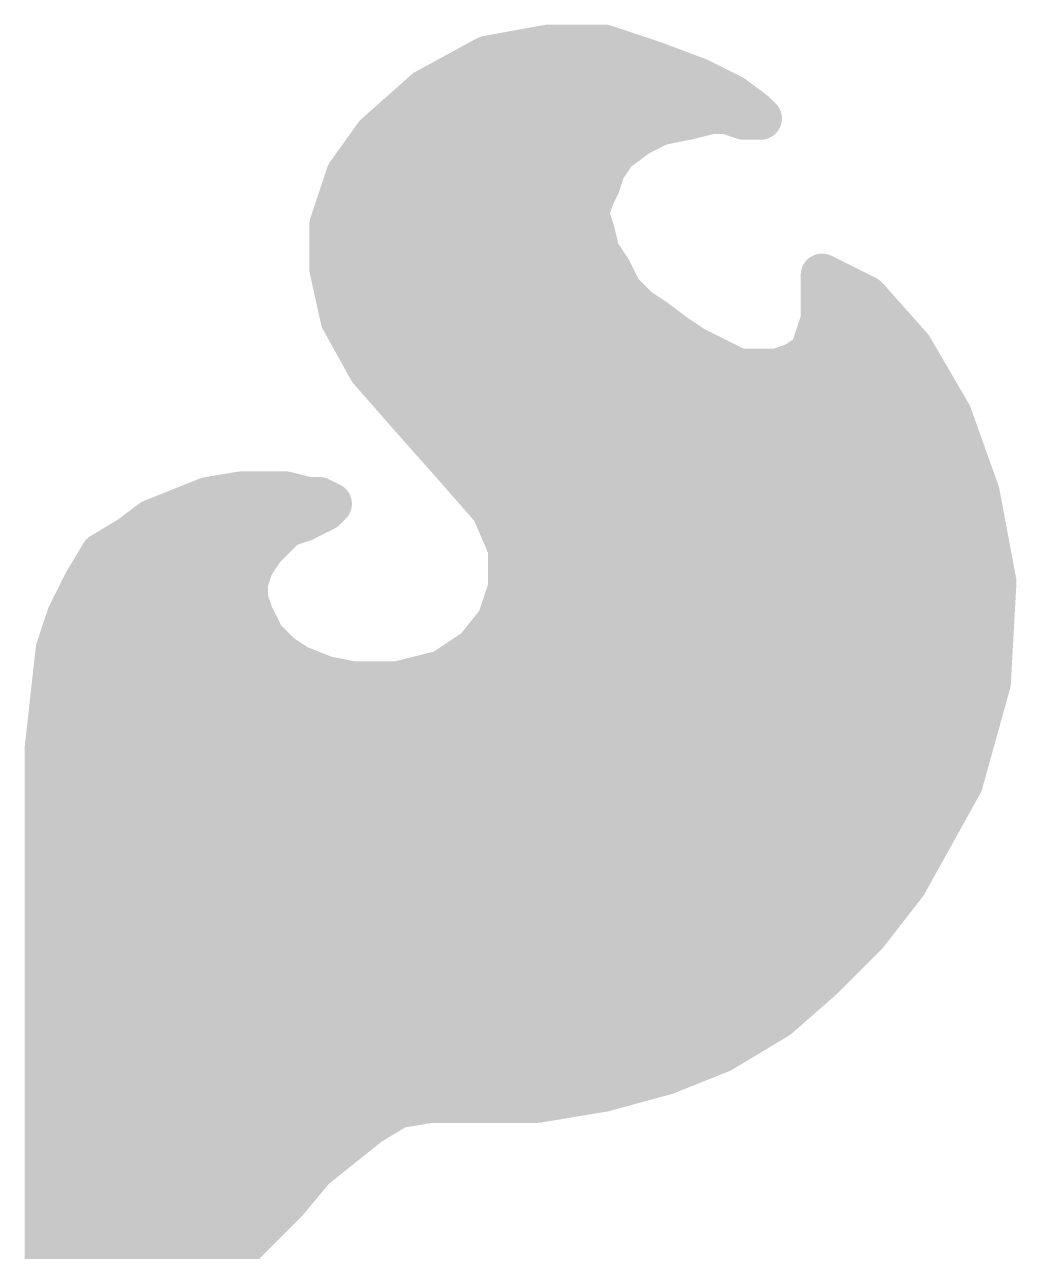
# Model space of a CAD drawing. Extents: x -41 to 66, y -21 to 32.
# Drawn here: x 13.553 to 15.329, y 22.971 to 25.167 of the extents above; entities that cross this region are included whole.
import ezdxf

# ---------------------------------------------------------------- set-up
doc = ezdxf.new("R2010")
doc.units = 0
doc.layers.add('21', color=41, linetype='CONTINUOUS')

msp = doc.modelspace()

# ---------------------------------------------------------------- linework, layer by layer
at = {"layer": '21', "const_width": 0.0762}
for points in [[(14.491, 25.129), (14.381, 25.109)], [(14.591, 25.129), (14.491, 25.129)], [(14.681, 25.099), (14.591, 25.129)], [(14.381, 25.109), (14.271, 25.049)], [(14.761, 25.069), (14.681, 25.099)], [(14.3091, 25.0698), (14.7589, 25.0698)], [(14.821, 25.039), (14.761, 25.069)], [(14.271, 25.049), (14.181, 24.969)], [(14.861, 25.009), (14.821, 25.039)], [(14.741, 24.999), (14.781, 25.009)], [(14.781, 25.009), (14.811, 25.009)], [(14.811, 25.009), (14.841, 24.999)], [(14.871, 24.999), (14.861, 25.009)], [(14.2087, 24.9936), (14.714, 24.9936)], [(14.651, 24.969), (14.691, 24.989)], [(14.691, 24.989), (14.741, 24.999)], [(14.841, 24.999), (14.871, 24.999)], [(14.181, 24.969), (14.131, 24.899)], [(14.611, 24.939), (14.651, 24.969)], [(14.591, 24.909), (14.611, 24.939)], [(14.1441, 24.9174), (14.5966, 24.9174)], [(14.131, 24.899), (14.101, 24.809)], [(14.581, 24.879), (14.591, 24.909)], [(14.571, 24.859), (14.581, 24.879)], [(14.561, 24.829), (14.571, 24.859)], [(14.1117, 24.8412), (14.5651, 24.8412)], [(14.571, 24.799), (14.561, 24.829)], [(14.101, 24.809), (14.101, 24.729)], [(14.581, 24.759), (14.571, 24.799)], [(14.101, 24.765), (14.5795, 24.765)], [(14.601, 24.729), (14.581, 24.759)], [(14.101, 24.729), (14.121, 24.639)], [(14.621, 24.689), (14.601, 24.729)], [(14.981, 24.719), (14.981, 24.639)], [(15.061, 24.679), (14.981, 24.719)], [(14.1099, 24.6888), (14.6212, 24.6888)], [(14.651, 24.659), (14.621, 24.689)], [(14.981, 24.6888), (15.0414, 24.6888)], [(15.141, 24.589), (15.061, 24.679)], [(14.681, 24.639), (14.651, 24.659)], [(14.121, 24.639), (14.171, 24.549)], [(14.721, 24.609), (14.681, 24.639)], [(14.981, 24.639), (14.961, 24.579)], [(14.1357, 24.6126), (14.7162, 24.6126)], [(14.751, 24.589), (14.721, 24.609)], [(14.9722, 24.6126), (15.12, 24.6126)], [(14.831, 24.549), (14.751, 24.589)], [(15.211, 24.469), (15.141, 24.589)], [(14.961, 24.579), (14.931, 24.559)], [(14.171, 24.549), (14.241, 24.469)], [(14.901, 24.549), (14.831, 24.549)], [(14.931, 24.559), (14.901, 24.549)], [(14.182, 24.5364), (15.1717, 24.5364)], [(14.241, 24.469), (14.321, 24.379)], [(14.2488, 24.4602), (15.2141, 24.4602)], [(15.261, 24.329), (15.211, 24.469)], [(14.3166, 24.384), (15.2414, 24.384)], [(14.321, 24.379), (14.391, 24.299)], [(13.941, 24.329), (13.881, 24.319)], [(14.021, 24.329), (13.941, 24.329)], [(14.061, 24.319), (14.021, 24.329)], [(15.291, 24.169), (15.261, 24.329)], [(13.881, 24.319), (13.781, 24.279)], [(13.853, 24.3078), (14.0998, 24.3078)], [(14.051, 24.279), (14.091, 24.299)], [(14.081, 24.319), (14.061, 24.319)], [(14.101, 24.309), (14.081, 24.319)], [(14.091, 24.299), (14.101, 24.309)], [(14.3833, 24.3078), (15.265, 24.3078)], [(14.391, 24.299), (14.421, 24.229)], [(13.781, 24.279), (13.741, 24.249)], [(14.021, 24.269), (14.051, 24.279)], [(13.981, 24.229), (14.021, 24.269)], [(13.741, 24.249), (13.691, 24.219)], [(13.691, 24.219), (13.661, 24.169)], [(13.712, 24.2316), (13.9836, 24.2316)], [(13.961, 24.199), (13.981, 24.229)], [(14.4199, 24.2316), (15.2793, 24.2316)], [(14.421, 24.229), (14.421, 24.159)], [(13.951, 24.169), (13.961, 24.199)], [(13.661, 24.169), (13.631, 24.109)], [(13.951, 24.139), (13.951, 24.169)], [(15.281, 23.989), (15.291, 24.169)], [(13.6542, 24.1554), (13.951, 24.1554)], [(14.421, 24.159), (14.401, 24.099)], [(14.4198, 24.1554), (15.2902, 24.1554)], [(13.961, 24.109), (13.951, 24.139)], [(13.631, 24.109), (13.611, 24.049)], [(13.981, 24.069), (13.961, 24.109)], [(13.6211, 24.0792), (13.9759, 24.0792)], [(14.401, 24.099), (14.361, 24.049)], [(14.3852, 24.0792), (15.286, 24.0792)], [(14.011, 24.039), (13.981, 24.069)], [(13.611, 24.049), (13.591, 23.869)], [(14.041, 24.019), (14.011, 24.039)], [(14.361, 24.049), (14.301, 24.009)], [(14.091, 23.999), (14.041, 24.019)], [(13.6059, 24.003), (14.081, 24.003)], [(14.141, 23.989), (14.091, 23.999)], [(14.301, 24.009), (14.221, 23.989)], [(14.277, 24.003), (15.2818, 24.003)], [(14.221, 23.989), (14.141, 23.989)], [(15.231, 23.809), (15.281, 23.989)], [(13.5974, 23.9268), (15.2637, 23.9268)], [(13.591, 23.869), (13.591, 22.589)], [(13.591, 23.8506), (15.2426, 23.8506)], [(15.131, 23.629), (15.231, 23.809)], [(13.591, 23.7744), (15.2118, 23.7744)], [(13.591, 23.6982), (15.1694, 23.6982)], [(13.591, 23.622), (15.1256, 23.622)], [(15.061, 23.539), (15.131, 23.629)], [(13.591, 23.5458), (15.0663, 23.5458)], [(14.981, 23.459), (15.061, 23.539)], [(13.591, 23.4696), (14.9916, 23.4696)], [(14.901, 23.389), (14.981, 23.459)], [(13.591, 23.3934), (14.906, 23.3934)], [(14.801, 23.329), (14.901, 23.389)], [(13.591, 23.3172), (14.7715, 23.3172)], [(14.701, 23.289), (14.801, 23.329)], [(14.591, 23.259), (14.701, 23.289)], [(14.471, 23.239), (14.591, 23.259)], [(13.591, 23.241), (14.483, 23.241)], [(14.171, 23.199), (14.221, 23.229)], [(14.221, 23.229), (14.281, 23.239)], [(14.281, 23.239), (14.471, 23.239)], [(14.071, 23.119), (14.171, 23.199)], [(13.591, 23.1648), (14.1283, 23.1648)], [(14.021, 23.059), (14.071, 23.119)], [(13.591, 23.0886), (14.0457, 23.0886)], [(13.891, 22.929), (14.021, 23.059)], [(13.591, 23.0124), (13.9744, 23.0124)], [(13.591, 22.9362), (13.8982, 22.9362)]]:
    msp.add_lwpolyline(points, dxfattribs=at)
at = {"layer": '21', "const_width": 0.0381}
for points in [[(14.491, 25.1481, 1), (14.491, 25.11)], [(14.4944, 25.1103, 1), (14.4876, 25.1477)], [(14.597, 25.1471, 1), (14.585, 25.1109)], [(14.591, 25.11, 1), (14.591, 25.1481)], [(14.3776, 25.1277, 1), (14.3844, 25.0903)], [(14.3901, 25.0923, 1), (14.3719, 25.1257)], [(14.6877, 25.1168, 1), (14.6743, 25.0812)], [(14.675, 25.0809, 1), (14.687, 25.1171)], [(14.3091, 25.0889, 1), (14.3091, 25.0508)], [(14.7695, 25.086, 1), (14.7525, 25.052)], [(14.7543, 25.0512, 1), (14.7677, 25.0868)], [(14.7589, 25.0508, 1), (14.7589, 25.0889)], [(14.2619, 25.0657, 1), (14.2801, 25.0323)], [(14.2837, 25.0348, 1), (14.2583, 25.0632)], [(14.8324, 25.0542, 1), (14.8096, 25.0238)], [(14.8125, 25.022, 1), (14.8295, 25.056)], [(14.781, 25.0281, 1), (14.781, 24.99)], [(14.7856, 24.9905, 1), (14.7764, 25.0275)], [(14.817, 25.0271, 1), (14.805, 24.9909)], [(14.811, 24.99, 1), (14.811, 25.0281)], [(14.8745, 25.0225, 1), (14.8475, 24.9955)], [(14.8496, 24.9938, 1), (14.8724, 25.0242)], [(14.2087, 25.0127, 1), (14.2087, 24.9746)], [(14.6873, 25.0077, 1), (14.6947, 24.9703)], [(14.6995, 24.972, 1), (14.6825, 25.006)], [(14.714, 24.9746, 1), (14.714, 25.0127)], [(14.7364, 25.0175, 1), (14.7456, 24.9805)], [(14.7447, 24.9803, 1), (14.7373, 25.0177)], [(14.841, 25.0181, 1), (14.841, 24.98)], [(14.835, 24.9809, 1), (14.847, 25.0171)], [(14.8575, 24.9855, 1), (14.8845, 25.0125)], [(14.871, 24.98, 1), (14.871, 25.0181)], [(14.1683, 24.9832, 1), (14.1937, 24.9548)], [(14.1965, 24.9579, 1), (14.1655, 24.9801)], [(14.6425, 24.986, 1), (14.6595, 24.952)], [(14.6624, 24.9538, 1), (14.6396, 24.9842)], [(14.6269, 24.9284, 1), (14.5951, 24.9496)], [(14.1441, 24.9365, 1), (14.1441, 24.8984)], [(14.5996, 24.9542, 1), (14.6224, 24.9238)], [(14.5966, 24.8984, 1), (14.5966, 24.9365)], [(14.1491, 24.893, 1), (14.1129, 24.905)], [(14.5751, 24.9196, 1), (14.6069, 24.8984)], [(14.6091, 24.903, 1), (14.5729, 24.915)], [(14.1155, 24.9101, 1), (14.1465, 24.8879)], [(14.598, 24.8705, 1), (14.564, 24.8875)], [(14.554, 24.8675, 1), (14.588, 24.8505)], [(14.5891, 24.853, 1), (14.5529, 24.865)], [(14.5629, 24.885, 1), (14.5991, 24.873)], [(14.1117, 24.8603, 1), (14.1117, 24.8222)], [(14.5791, 24.835, 1), (14.5429, 24.823)], [(14.5651, 24.8222, 1), (14.5651, 24.8603)], [(14.1201, 24.809, 1), (14.082, 24.809)], [(14.5429, 24.835, 1), (14.5791, 24.823)], [(14.0829, 24.815, 1), (14.1191, 24.803)], [(14.5895, 24.8036, 1), (14.5525, 24.7944)], [(14.5529, 24.793, 1), (14.5891, 24.805)], [(14.101, 24.7841, 1), (14.101, 24.746)], [(14.5795, 24.746, 1), (14.5795, 24.7841)], [(14.5969, 24.7696, 1), (14.5651, 24.7484)], [(14.5625, 24.7544, 1), (14.5995, 24.7636)], [(14.1196, 24.7331, 1), (14.0824, 24.7249)], [(14.618, 24.7375, 1), (14.584, 24.7205)], [(14.5851, 24.7184, 1), (14.6169, 24.7396)], [(15, 24.719, 1), (14.9619, 24.719)], [(14.9895, 24.736, 1), (14.9725, 24.702)], [(14.082, 24.729, 1), (14.1201, 24.729)], [(14.1099, 24.7079, 1), (14.1099, 24.6698)], [(14.6345, 24.7025, 1), (14.6075, 24.6755)], [(14.604, 24.6805, 1), (14.638, 24.6975)], [(14.6212, 24.6698, 1), (14.6212, 24.7079)], [(14.981, 24.7079, 1), (14.981, 24.6698)], [(15.0414, 24.6698, 1), (15.0414, 24.7079)], [(15.0752, 24.6917, 1), (15.0468, 24.6663)], [(15.0525, 24.662, 1), (15.0695, 24.696)], [(14.6616, 24.6749, 1), (14.6404, 24.6431)], [(14.6375, 24.6455, 1), (14.6645, 24.6725)], [(14.1377, 24.6483, 1), (14.1043, 24.6297)], [(14.6924, 24.6542, 1), (14.6696, 24.6238)], [(14.6704, 24.6231, 1), (14.6916, 24.6549)], [(14.9991, 24.633, 1), (14.9629, 24.645)], [(14.1024, 24.6349, 1), (14.1396, 24.6431)], [(14.1357, 24.6317, 1), (14.1357, 24.5936)], [(14.7316, 24.6249, 1), (14.7104, 24.5931)], [(14.7162, 24.5936, 1), (14.7162, 24.6317)], [(14.9722, 24.6317, 1), (14.9722, 24.5936)], [(14.9619, 24.639, 1), (15, 24.639)], [(15.12, 24.5936, 1), (15.12, 24.6317)], [(14.7096, 24.5938, 1), (14.7324, 24.6242)], [(14.7595, 24.606, 1), (14.7425, 24.572)], [(14.7404, 24.5731, 1), (14.7616, 24.6049)], [(15.1575, 24.5986, 1), (15.1245, 24.5794)], [(14.9429, 24.585, 1), (14.9791, 24.573)], [(14.9716, 24.5631, 1), (14.9504, 24.5949)], [(15.1268, 24.5763, 1), (15.1552, 24.6017)], [(14.1853, 24.5615, 1), (14.1567, 24.5365)], [(14.831, 24.568, 1), (14.831, 24.5299)], [(14.8225, 24.532, 1), (14.8395, 24.566)], [(14.895, 24.5671, 1), (14.907, 24.5309)], [(14.901, 24.5299, 1), (14.901, 24.568)], [(14.9204, 24.5749, 1), (14.9416, 24.5431)], [(14.937, 24.5409, 1), (14.925, 24.5771)], [(14.1543, 24.5397, 1), (14.1877, 24.5583)], [(14.182, 24.5555, 1), (14.182, 24.5174)], [(15.1717, 24.5174, 1), (15.1717, 24.5555)], [(14.2552, 24.4817, 1), (14.2268, 24.4563)], [(14.2267, 24.4565, 1), (14.2553, 24.4815)], [(14.2488, 24.4793, 1), (14.2488, 24.4412)], [(15.2289, 24.4754, 1), (15.1931, 24.4626)], [(15.1945, 24.4594, 1), (15.2275, 24.4786)], [(15.2141, 24.4412, 1), (15.2141, 24.4793)], [(14.3166, 24.4031, 1), (14.3166, 24.365)], [(14.3353, 24.3915, 1), (14.3067, 24.3665)], [(14.3068, 24.3663, 1), (14.3352, 24.3917)], [(15.2414, 24.365, 1), (15.2414, 24.4031)], [(13.941, 24.3481, 1), (13.941, 24.31)], [(13.9441, 24.3102, 1), (13.9379, 24.3478)], [(14.0256, 24.3475, 1), (14.0164, 24.3105)], [(14.021, 24.31, 1), (14.021, 24.3481)], [(15.2797, 24.3325, 1), (15.2423, 24.3255)], [(13.853, 24.3269, 1), (13.853, 24.2888)], [(13.8779, 24.3378, 1), (13.8841, 24.3002)], [(13.8881, 24.3013, 1), (13.8739, 24.3367)], [(14.061, 24.3381, 1), (14.061, 24.3)], [(14.0564, 24.3005, 1), (14.0656, 24.3375)], [(14.0895, 24.336, 1), (14.0725, 24.302)], [(14.081, 24.3, 1), (14.081, 24.3381)], [(14.0995, 24.282, 1), (14.0825, 24.316)], [(14.1145, 24.2955, 1), (14.0875, 24.3225)], [(14.0925, 24.292, 1), (14.1095, 24.326)], [(14.0998, 24.2888, 1), (14.0998, 24.3269)], [(14.3833, 24.3269, 1), (14.3833, 24.2888)], [(14.4085, 24.3065, 1), (14.3735, 24.2915)], [(15.2431, 24.3226, 1), (15.2789, 24.3354)], [(15.265, 24.2888, 1), (15.265, 24.3269)], [(13.7739, 24.2967, 1), (13.7881, 24.2613)], [(13.7924, 24.2638, 1), (13.7696, 24.2942)], [(14.0425, 24.296, 1), (14.0595, 24.262)], [(14.057, 24.2609, 1), (14.045, 24.2971)], [(14.0775, 24.3125, 1), (14.1045, 24.2855)], [(14.3767, 24.2865, 1), (14.4053, 24.3115)], [(14.015, 24.2871, 1), (14.027, 24.2509)], [(14.0345, 24.2555, 1), (14.0075, 24.2825)], [(13.7296, 24.2642, 1), (13.7524, 24.2338)], [(13.7508, 24.2327, 1), (13.7312, 24.2653)], [(13.6812, 24.2353, 1), (13.7008, 24.2027)], [(13.7073, 24.2092, 1), (13.6747, 24.2288)], [(13.712, 24.2507, 1), (13.712, 24.2126)], [(13.9675, 24.2425, 1), (13.9945, 24.2155)], [(13.9969, 24.2184, 1), (13.9651, 24.2396)], [(13.9836, 24.2126, 1), (13.9836, 24.2507)], [(14.4199, 24.2507, 1), (14.4199, 24.2126)], [(14.4401, 24.229, 1), (14.402, 24.229)], [(14.4035, 24.2215, 1), (14.4385, 24.2365)], [(15.2793, 24.2126, 1), (15.2793, 24.2507)], [(13.9451, 24.2096, 1), (13.9769, 24.1884)], [(13.9791, 24.193, 1), (13.9429, 24.205)], [(13.678, 24.1605, 1), (13.644, 24.1775)], [(13.9701, 24.169, 1), (13.932, 24.169)], [(15.31, 24.1679, 1), (15.272, 24.1701)], [(13.6542, 24.1745, 1), (13.6542, 24.1364)], [(13.6447, 24.1788, 1), (13.6773, 24.1592)], [(13.9329, 24.175, 1), (13.9691, 24.163)], [(13.951, 24.1364, 1), (13.951, 24.1745)], [(14.4198, 24.1745, 1), (14.4198, 24.1364)], [(14.4391, 24.153, 1), (14.4029, 24.165)], [(15.2723, 24.1655, 1), (15.3097, 24.1725)], [(15.2902, 24.1364, 1), (15.2902, 24.1745)], [(13.9691, 24.145, 1), (13.9329, 24.133)], [(14.402, 24.159, 1), (14.4401, 24.159)], [(13.6491, 24.103, 1), (13.6129, 24.115)], [(13.932, 24.139, 1), (13.9701, 24.139)], [(13.978, 24.1175, 1), (13.944, 24.1005)], [(13.6211, 24.0983, 1), (13.6211, 24.0602)], [(13.614, 24.1175, 1), (13.648, 24.1005)], [(13.9429, 24.103, 1), (13.9791, 24.115)], [(13.9759, 24.0602, 1), (13.9759, 24.0983)], [(14.3852, 24.0983, 1), (14.3852, 24.0602)], [(14.3829, 24.105, 1), (14.4191, 24.093)], [(14.4159, 24.0871, 1), (14.3861, 24.1109)], [(15.286, 24.0602, 1), (15.286, 24.0983)], [(13.9945, 24.0825, 1), (13.9675, 24.0555)], [(13.964, 24.0605, 1), (13.998, 24.0775)], [(13.5929, 24.055, 1), (13.6291, 24.043)], [(13.6299, 24.0469, 1), (13.5921, 24.0511)], [(14.0216, 24.0549, 1), (14.0004, 24.0231)], [(14.3461, 24.0609, 1), (14.3759, 24.0371)], [(14.3716, 24.0331, 1), (14.3504, 24.0649)], [(13.9975, 24.0255, 1), (14.0245, 24.0525)], [(14.0481, 24.0367, 1), (14.0339, 24.0013)], [(14.0304, 24.0031, 1), (14.0516, 24.0349)], [(13.6059, 24.0221, 1), (13.6059, 23.984)], [(14.0947, 24.0177, 1), (14.0873, 23.9803)], [(14.081, 23.984, 1), (14.081, 24.0221)], [(14.0839, 23.9813, 1), (14.0981, 24.0167)], [(14.277, 24.0221, 1), (14.277, 23.984)], [(14.2904, 24.0249, 1), (14.3116, 23.9931)], [(14.3056, 23.9905, 1), (14.2964, 24.0275)], [(15.2818, 23.984, 1), (15.2818, 24.0221)], [(14.141, 24.0081, 1), (14.141, 23.97)], [(14.1373, 23.9703, 1), (14.1447, 24.0077)], [(14.2164, 24.0075, 1), (14.2256, 23.9705)], [(14.221, 23.97, 1), (14.221, 24.0081)], [(15.262, 23.9901, 1), (15.3, 23.9879)], [(15.2994, 23.9839, 1), (15.2626, 23.9941)], [(13.5974, 23.9459, 1), (13.5974, 23.9078)], [(15.2637, 23.9078, 1), (15.2637, 23.9459)], [(13.6101, 23.869, 1), (13.572, 23.869)], [(13.5721, 23.8711, 1), (13.6099, 23.8669)], [(13.591, 23.8697, 1), (13.591, 23.8316)], [(15.2426, 23.8316, 1), (15.2426, 23.8697)], [(15.2126, 23.8141, 1), (15.2494, 23.8039)], [(15.2477, 23.7997, 1), (15.2143, 23.8183)], [(13.591, 23.7934, 1), (13.591, 23.7553)], [(15.2118, 23.7553, 1), (15.2118, 23.7934)], [(13.591, 23.7172, 1), (13.591, 23.6791)], [(15.1694, 23.6791, 1), (15.1694, 23.7172)], [(13.591, 23.641, 1), (13.591, 23.6029)], [(15.1143, 23.6383, 1), (15.1477, 23.6197)], [(15.146, 23.6173, 1), (15.116, 23.6407)], [(15.1256, 23.6029, 1), (15.1256, 23.641)], [(13.591, 23.5648, 1), (13.591, 23.5267)], [(15.046, 23.5507, 1), (15.076, 23.5273)], [(15.0745, 23.5255, 1), (15.0475, 23.5525)], [(15.0663, 23.5267, 1), (15.0663, 23.5648)], [(13.591, 23.4886, 1), (13.591, 23.4505)], [(14.9916, 23.4505, 1), (14.9916, 23.4886)], [(14.9675, 23.4725, 1), (14.9945, 23.4455)], [(14.9935, 23.4447, 1), (14.9685, 23.4733)], [(13.591, 23.4124, 1), (13.591, 23.3743)], [(14.8885, 23.4033, 1), (14.9135, 23.3747)], [(14.9108, 23.3727, 1), (14.8912, 23.4053)], [(14.906, 23.3743, 1), (14.906, 23.4124)], [(13.591, 23.3362, 1), (13.591, 23.2981)], [(14.7715, 23.2981, 1), (14.7715, 23.3362)], [(14.7912, 23.3453, 1), (14.8108, 23.3127)], [(14.8081, 23.3113, 1), (14.7939, 23.3467)], [(14.706, 23.2706, 1), (14.696, 23.3074)], [(14.6939, 23.3067, 1), (14.7081, 23.2713)], [(14.586, 23.2774, 1), (14.596, 23.2406)], [(14.5941, 23.2402, 1), (14.5879, 23.2778)], [(13.591, 23.26, 1), (13.591, 23.2219)], [(14.2179, 23.2478, 1), (14.2241, 23.2102)], [(14.2308, 23.2127, 1), (14.2112, 23.2453)], [(14.281, 23.2581, 1), (14.281, 23.22)], [(14.2841, 23.2202, 1), (14.2779, 23.2578)], [(14.4679, 23.2578, 1), (14.4741, 23.2202)], [(14.471, 23.22, 1), (14.471, 23.2581)], [(14.483, 23.2219, 1), (14.483, 23.26)], [(14.1612, 23.2153, 1), (14.1808, 23.1827)], [(14.1829, 23.1841, 1), (14.1591, 23.2139)], [(13.591, 23.1838, 1), (13.591, 23.1457)], [(14.1283, 23.1457, 1), (14.1283, 23.1838)], [(14.0591, 23.1339, 1), (14.0829, 23.1041)], [(14.0856, 23.1068, 1), (14.0564, 23.1312)], [(13.591, 23.1076, 1), (13.591, 23.0695)], [(14.0457, 23.0695, 1), (14.0457, 23.1076)], [(14.0064, 23.0712, 1), (14.0356, 23.0468)], [(14.0345, 23.0455, 1), (14.0075, 23.0725)], [(13.591, 23.0314, 1), (13.591, 22.9933)], [(13.9744, 22.9933, 1), (13.9744, 23.0314)], [(13.591, 22.9552, 1), (13.591, 22.9171)], [(13.8982, 22.9171, 1), (13.8982, 22.9552)]]:
    msp.add_lwpolyline(points, format="xyb", dxfattribs=at)

doc.saveas('drawing.dxf')
